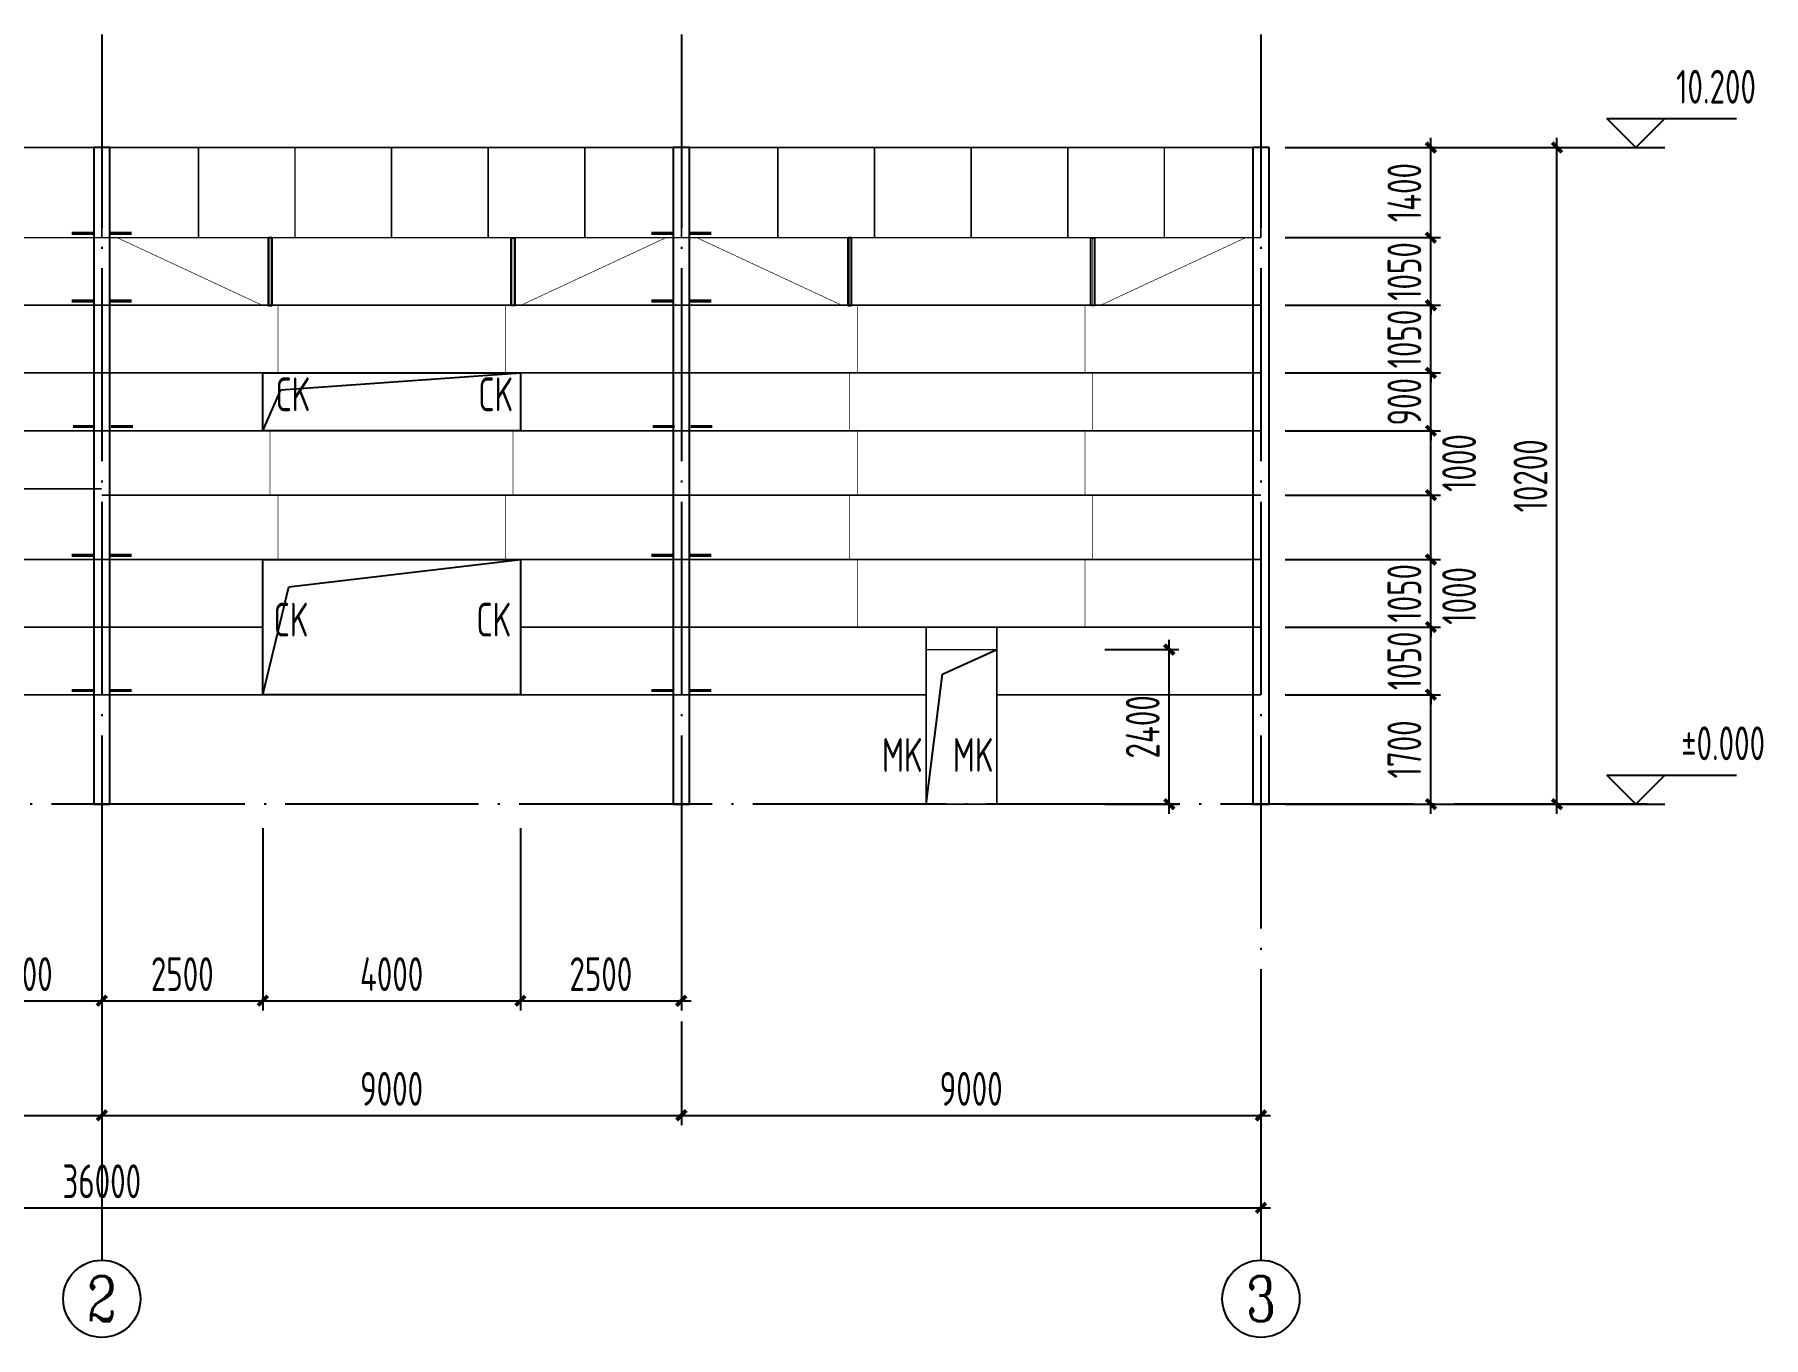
# Model space of a CAD drawing. Extents: x 753177 to 2169292, y -530934 to -273477.
# Drawn here: x 1784419 to 1811266, y -508608 to -488368 of the extents above; entities that cross this region are included whole.
import ezdxf
from ezdxf.enums import TextEntityAlignment as Align

# ---------------------------------------------------------------- set-up
doc = ezdxf.new("R2010")
doc.units = 0
doc.header["$LTSCALE"] = 1500
doc.header["$MEASUREMENT"] = 0
doc.linetypes.add('DOTE', pattern=[2.42, 2, -0.2, 0.02, -0.2])
doc.layers.get('Defpoints').update_dxf_attribs({"color": 252})
for name, color, linetype in [('AXIS', 3, 'Continuous'), ('AXIS_TEXT', 7, 'Continuous'), ('BOLT', 252, 'Continuous'), ('DIM', 3, 'Continuous'), ('THIN', 7, 'Continuous'), ('WINDOW', 4, 'Continuous')]:
    doc.layers.add(name, color=color, linetype=linetype)
doc.styles.add('_TCH_AXIS', font='COMPLEX', dxfattribs={"bigfont": 'GBCBIG'})
doc.styles.add('COMPLEX', font='COMPLEX')
doc.styles.add('TSSD_Dimension', font='Tssdeng.shx', dxfattribs={"width": 0.7, "bigfont": 'hztxt.shx'})
doc.styles.add('TSSD_Label', font='Tssdeng.shx', dxfattribs={"width": 0.7, "bigfont": 'hztxt.shx'})
doc.dimstyles.new('TSSD_150_150', dxfattribs={"dimtxt": 525, "dimasz": 150, "dimexe": 150, "dimexo": 375, "dimgap": 150, "dimtad": 1, "dimdec": 0, "dimzin": 0, "dimdsep": 46, "dimtxsty": 'TSSD_Dimension', "dimblk": 'ARCHTICK', "dimblk1": 'ARCHTICK', "dimblk2": 'ARCHTICK', "dimcen": 0, "dimdle": 150, "dimclrt": 7, "dimadec": 0, "dimazin": 0, "dimtfac": 1, "dimtdec": 0, "dimtix": 1, "dimtmove": 2, "dimatfit": 3, "dimfxl": 0, "dimtolj": 1, "dimtzin": 0, "dimarcsym": 0})

# ---------------------------------------------------------------- blocks, each defined once
blk = doc.blocks.new('_ArchTick')
at = {"color": 0, "linetype": 'ByBlock', "const_width": 0.4}
blk.add_lwpolyline([(-0.5, -0.5), (0.5, 0.5)], dxfattribs=at)
blk = doc.blocks.new('*D1250')
at = {"layer": 'AXIS', "color": 0, "lineweight": -2, "transparency": 16777216}
for p, q in [((1776463, -503698), (1776463, -505308)), ((1785463, -503698), (1785463, -505308)), ((1776313, -505158), (1785613, -505158))]:
    blk.add_line(p, q, dxfattribs=at)
at = {"layer": 'Defpoints', "color": 0, "transparency": 16777216}
for p in [(1776463, -503323), (1785463, -503323), (1785463, -505158)]:
    blk.add_point(p, dxfattribs=at)
at = {"layer": 'AXIS', "color": 0, "lineweight": -2, "transparency": 16777216, "xscale": 150, "yscale": 150, "zscale": 150, "rotation": 180}
blk.add_blockref('_ArchTick', (1776463, -505158), dxfattribs=at)
at = {"layer": 'AXIS', "color": 0, "lineweight": -2, "transparency": 16777216, "xscale": 150, "yscale": 150, "zscale": 150}
blk.add_blockref('_ArchTick', (1785463, -505158), dxfattribs=at)
at = {"layer": 'AXIS', "color": 7, "transparency": 16777216, "insert": (1780963, -504746), "char_height": 525, "attachment_point": 5, "style": 'TSSD_Dimension'}
blk.add_mtext('\\A1;9000', dxfattribs=at)
blk = doc.blocks.new('*D1251')
at = {"layer": 'AXIS', "color": 0, "lineweight": -2, "transparency": 16777216}
for p, q in [((1785463, -503698), (1785463, -505308)), ((1794463, -503698), (1794463, -505308)), ((1785313, -505158), (1794613, -505158))]:
    blk.add_line(p, q, dxfattribs=at)
at = {"layer": 'Defpoints', "color": 0, "transparency": 16777216}
for p in [(1785463, -503323), (1794463, -503323), (1794463, -505158)]:
    blk.add_point(p, dxfattribs=at)
at = {"layer": 'AXIS', "color": 0, "lineweight": -2, "transparency": 16777216, "xscale": 150, "yscale": 150, "zscale": 150, "rotation": 180}
blk.add_blockref('_ArchTick', (1785463, -505158), dxfattribs=at)
at = {"layer": 'AXIS', "color": 0, "lineweight": -2, "transparency": 16777216, "xscale": 150, "yscale": 150, "zscale": 150}
blk.add_blockref('_ArchTick', (1794463, -505158), dxfattribs=at)
at = {"layer": 'AXIS', "color": 7, "transparency": 16777216, "insert": (1789963, -504746), "char_height": 525, "attachment_point": 5, "style": 'TSSD_Dimension'}
blk.add_mtext('\\A1;9000', dxfattribs=at)
blk = doc.blocks.new('_AXISO')
blk.add_circle((0, 0), 0.5)
at = {"layer": 'AXIS_TEXT', "style": 'COMPLEX', "width": 1.041667}
blk.add_attdef('A', text='', height=0.56, dxfattribs=at).set_placement((-0.25, -0.28), (0.25, -0.28), align=Align.FIT)
blk = doc.blocks.new('*D1252')
at = {"layer": 'Defpoints', "color": 0, "transparency": 16777216}
for p in [(1767463, -504128), (1803463, -504128), (1803463, -506595)]:
    blk.add_point(p, dxfattribs=at)
at = {"layer": 'DIM', "color": 0, "lineweight": -2, "transparency": 16777216}
for p, q in [((1767463, -504503), (1767463, -506745)), ((1803463, -504503), (1803463, -506745)), ((1767313, -506595), (1803613, -506595))]:
    blk.add_line(p, q, dxfattribs=at)
at = {"layer": 'DIM', "color": 0, "lineweight": -2, "transparency": 16777216, "xscale": 150, "yscale": 150, "zscale": 150, "rotation": 180}
blk.add_blockref('_ArchTick', (1767463, -506595), dxfattribs=at)
at = {"layer": 'DIM', "color": 0, "lineweight": -2, "transparency": 16777216, "xscale": 150, "yscale": 150, "zscale": 150}
blk.add_blockref('_ArchTick', (1803463, -506595), dxfattribs=at)
at = {"layer": 'DIM', "color": 7, "transparency": 16777216, "insert": (1785463, -506183), "char_height": 525, "attachment_point": 5, "style": 'TSSD_Dimension'}
blk.add_mtext('\\A1;36000', dxfattribs=at)
blk = doc.blocks.new('*D1254')
at = {"layer": 'AXIS', "color": 0, "lineweight": -2, "transparency": 16777216}
for p, q in [((1794463, -503698), (1794463, -505308)), ((1803463, -503698), (1803463, -505308)), ((1794313, -505158), (1803613, -505158))]:
    blk.add_line(p, q, dxfattribs=at)
at = {"layer": 'Defpoints', "color": 0, "transparency": 16777216}
for p in [(1794463, -503323), (1803463, -503323), (1803463, -505158)]:
    blk.add_point(p, dxfattribs=at)
at = {"layer": 'AXIS', "color": 0, "lineweight": -2, "transparency": 16777216, "xscale": 150, "yscale": 150, "zscale": 150, "rotation": 180}
blk.add_blockref('_ArchTick', (1794463, -505158), dxfattribs=at)
at = {"layer": 'AXIS', "color": 0, "lineweight": -2, "transparency": 16777216, "xscale": 150, "yscale": 150, "zscale": 150}
blk.add_blockref('_ArchTick', (1803463, -505158), dxfattribs=at)
at = {"layer": 'AXIS', "color": 7, "transparency": 16777216, "insert": (1798963, -504746), "char_height": 525, "attachment_point": 5, "style": 'TSSD_Dimension'}
blk.add_mtext('\\A1;9000', dxfattribs=at)
blk = doc.blocks.new('*D1225')
at = {"layer": 'Defpoints', "color": 0, "transparency": 16777216}
for p in [(1782963, -500323), (1785463, -500323), (1785463, -503377)]:
    blk.add_point(p, dxfattribs=at)
at = {"layer": 'DIM', "color": 0, "lineweight": -2, "transparency": 16777216}
for p, q in [((1782963, -500698), (1782963, -503527)), ((1785463, -500698), (1785463, -503527)), ((1782813, -503377), (1785613, -503377))]:
    blk.add_line(p, q, dxfattribs=at)
at = {"layer": 'DIM', "color": 0, "lineweight": -2, "transparency": 16777216, "xscale": 150, "yscale": 150, "zscale": 150, "rotation": 180}
blk.add_blockref('_ArchTick', (1782963, -503377), dxfattribs=at)
at = {"layer": 'DIM', "color": 0, "lineweight": -2, "transparency": 16777216, "xscale": 150, "yscale": 150, "zscale": 150}
blk.add_blockref('_ArchTick', (1785463, -503377), dxfattribs=at)
at = {"layer": 'DIM', "color": 7, "transparency": 16777216, "insert": (1784213, -502964), "char_height": 525, "attachment_point": 5, "style": 'TSSD_Dimension'}
blk.add_mtext('\\A1;2500', dxfattribs=at)
blk = doc.blocks.new('*D1226')
at = {"layer": 'Defpoints', "color": 0, "transparency": 16777216}
for p in [(1785463, -500323), (1787963, -500323), (1787963, -503377)]:
    blk.add_point(p, dxfattribs=at)
at = {"layer": 'DIM', "color": 0, "lineweight": -2, "transparency": 16777216}
for p, q in [((1785463, -500698), (1785463, -503527)), ((1787963, -500698), (1787963, -503527)), ((1785313, -503377), (1788113, -503377))]:
    blk.add_line(p, q, dxfattribs=at)
at = {"layer": 'DIM', "color": 0, "lineweight": -2, "transparency": 16777216, "xscale": 150, "yscale": 150, "zscale": 150, "rotation": 180}
blk.add_blockref('_ArchTick', (1785463, -503377), dxfattribs=at)
at = {"layer": 'DIM', "color": 0, "lineweight": -2, "transparency": 16777216, "xscale": 150, "yscale": 150, "zscale": 150}
blk.add_blockref('_ArchTick', (1787963, -503377), dxfattribs=at)
at = {"layer": 'DIM', "color": 7, "transparency": 16777216, "insert": (1786713, -502964), "char_height": 525, "attachment_point": 5, "style": 'TSSD_Dimension'}
blk.add_mtext('\\A1;2500', dxfattribs=at)
blk = doc.blocks.new('*D1227')
at = {"layer": 'Defpoints', "color": 0, "transparency": 16777216}
for p in [(1787963, -500323), (1791963, -500323), (1791963, -503377)]:
    blk.add_point(p, dxfattribs=at)
at = {"layer": 'DIM', "color": 0, "lineweight": -2, "transparency": 16777216}
for p, q in [((1787963, -500698), (1787963, -503527)), ((1791963, -500698), (1791963, -503527)), ((1787813, -503377), (1792113, -503377))]:
    blk.add_line(p, q, dxfattribs=at)
at = {"layer": 'DIM', "color": 0, "lineweight": -2, "transparency": 16777216, "xscale": 150, "yscale": 150, "zscale": 150, "rotation": 180}
blk.add_blockref('_ArchTick', (1787963, -503377), dxfattribs=at)
at = {"layer": 'DIM', "color": 0, "lineweight": -2, "transparency": 16777216, "xscale": 150, "yscale": 150, "zscale": 150}
blk.add_blockref('_ArchTick', (1791963, -503377), dxfattribs=at)
at = {"layer": 'DIM', "color": 7, "transparency": 16777216, "insert": (1789963, -502964), "char_height": 525, "attachment_point": 5, "style": 'TSSD_Dimension'}
blk.add_mtext('\\A1;4000', dxfattribs=at)
blk = doc.blocks.new('*D1228')
at = {"layer": 'Defpoints', "color": 0, "transparency": 16777216}
for p in [(1791963, -500323), (1794463, -500323), (1794463, -503377)]:
    blk.add_point(p, dxfattribs=at)
at = {"layer": 'DIM', "color": 0, "lineweight": -2, "transparency": 16777216}
for p, q in [((1791963, -500698), (1791963, -503527)), ((1794463, -500698), (1794463, -503527)), ((1791813, -503377), (1794613, -503377))]:
    blk.add_line(p, q, dxfattribs=at)
at = {"layer": 'DIM', "color": 0, "lineweight": -2, "transparency": 16777216, "xscale": 150, "yscale": 150, "zscale": 150, "rotation": 180}
blk.add_blockref('_ArchTick', (1791963, -503377), dxfattribs=at)
at = {"layer": 'DIM', "color": 0, "lineweight": -2, "transparency": 16777216, "xscale": 150, "yscale": 150, "zscale": 150}
blk.add_blockref('_ArchTick', (1794463, -503377), dxfattribs=at)
at = {"layer": 'DIM', "color": 7, "transparency": 16777216, "insert": (1793213, -502964), "char_height": 525, "attachment_point": 5, "style": 'TSSD_Dimension'}
blk.add_mtext('\\A1;2500', dxfattribs=at)
blk = doc.blocks.new('*D1229')
at = {"layer": 'Defpoints', "color": 0, "transparency": 16777216}
for p in [(1800666, -497923), (1802039, -497923), (1800666, -500323)]:
    blk.add_point(p, dxfattribs=at)
at = {"layer": 'DIM', "color": 0, "lineweight": -2, "transparency": 16777216}
for p, q in [((1801041, -497923), (1802189, -497923)), ((1802039, -500473), (1802039, -497773)), ((1801041, -500323), (1802189, -500323))]:
    blk.add_line(p, q, dxfattribs=at)
at = {"layer": 'DIM', "color": 0, "lineweight": -2, "transparency": 16777216, "xscale": 150, "yscale": 150, "zscale": 150}
for p, rotation in [((1802039, -497923), 90), ((1802039, -500323), 270)]:
    blk.add_blockref('_ArchTick', p, dxfattribs=dict(at, rotation=rotation))
at = {"layer": 'DIM', "color": 7, "transparency": 16777216, "insert": (1801627, -499123), "char_height": 525, "attachment_point": 5, "rotation": 90, "style": 'TSSD_Dimension'}
blk.add_mtext('\\A1;2400', dxfattribs=at)
blk = doc.blocks.new('*D1240')
at = {"layer": 'Defpoints', "color": 0, "transparency": 16777216}
for p in [(1803463, -498623), (1806102, -498623), (1803463, -500323)]:
    blk.add_point(p, dxfattribs=at)
at = {"layer": 'DIM', "color": 0, "lineweight": -2, "transparency": 16777216}
for p, q in [((1806102, -500473), (1806102, -498473)), ((1803838, -498623), (1806252, -498623)), ((1803838, -500323), (1806252, -500323))]:
    blk.add_line(p, q, dxfattribs=at)
at = {"layer": 'DIM', "color": 0, "lineweight": -2, "transparency": 16777216, "xscale": 150, "yscale": 150, "zscale": 150}
for p, rotation in [((1806102, -498623), 90), ((1806102, -500323), 270)]:
    blk.add_blockref('_ArchTick', p, dxfattribs=dict(at, rotation=rotation))
at = {"layer": 'DIM', "color": 7, "transparency": 16777216, "insert": (1805690, -499473), "char_height": 525, "attachment_point": 5, "rotation": 90, "style": 'TSSD_Dimension'}
blk.add_mtext('\\A1;1700', dxfattribs=at)
blk = doc.blocks.new('*D1241')
at = {"layer": 'Defpoints', "color": 0, "transparency": 16777216}
for p in [(1803463, -497573), (1806102, -497573), (1803463, -498623)]:
    blk.add_point(p, dxfattribs=at)
at = {"layer": 'DIM', "color": 0, "lineweight": -2, "transparency": 16777216}
for p, q in [((1806102, -497573), (1806102, -497423)), ((1803838, -497573), (1806252, -497573)), ((1806102, -498623), (1806102, -497573)), ((1803838, -498623), (1806252, -498623)), ((1806102, -498623), (1806102, -498773))]:
    blk.add_line(p, q, dxfattribs=at)
at = {"layer": 'DIM', "color": 0, "lineweight": -2, "transparency": 16777216, "xscale": 150, "yscale": 150, "zscale": 150}
for p, rotation in [((1806102, -497573), 270), ((1806102, -498623), 90)]:
    blk.add_blockref('_ArchTick', p, dxfattribs=dict(at, rotation=rotation))
at = {"layer": 'DIM', "color": 7, "transparency": 16777216, "insert": (1805690, -498098), "char_height": 525, "attachment_point": 5, "rotation": 90, "style": 'TSSD_Dimension'}
blk.add_mtext('\\A1;1050', dxfattribs=at)
blk = doc.blocks.new('*D1242')
at = {"layer": 'Defpoints', "color": 0, "transparency": 16777216}
for p in [(1803463, -495523), (1806102, -495523), (1803463, -496523)]:
    blk.add_point(p, dxfattribs=at)
at = {"layer": 'DIM', "color": 0, "lineweight": -2, "transparency": 16777216}
for p, q in [((1803838, -495523), (1806252, -495523)), ((1806102, -496673), (1806102, -495373)), ((1803838, -496523), (1806252, -496523))]:
    blk.add_line(p, q, dxfattribs=at)
at = {"layer": 'DIM', "color": 0, "lineweight": -2, "transparency": 16777216, "xscale": 150, "yscale": 150, "zscale": 150}
for p, rotation in [((1806102, -495523), 90), ((1806102, -496523), 270)]:
    blk.add_blockref('_ArchTick', p, dxfattribs=dict(at, rotation=rotation))
at = {"layer": 'DIM', "color": 7, "transparency": 16777216, "insert": (1806540, -497088), "char_height": 525, "attachment_point": 5, "rotation": 90, "style": 'TSSD_Dimension'}
blk.add_mtext('\\A1;1000', dxfattribs=at)
blk = doc.blocks.new('*D1243')
at = {"layer": 'Defpoints', "color": 0, "transparency": 16777216}
for p in [(1803463, -493623), (1806102, -493623), (1803463, -494523)]:
    blk.add_point(p, dxfattribs=at)
at = {"layer": 'DIM', "color": 0, "lineweight": -2, "transparency": 16777216}
for p, q in [((1803838, -493623), (1806252, -493623)), ((1806102, -493623), (1806102, -493473)), ((1806102, -494523), (1806102, -493623)), ((1803838, -494523), (1806252, -494523)), ((1806102, -494523), (1806102, -494673))]:
    blk.add_line(p, q, dxfattribs=at)
at = {"layer": 'DIM', "color": 0, "lineweight": -2, "transparency": 16777216, "xscale": 150, "yscale": 150, "zscale": 150}
for p, rotation in [((1806102, -493623), 270), ((1806102, -494523), 90)]:
    blk.add_blockref('_ArchTick', p, dxfattribs=dict(at, rotation=rotation))
at = {"layer": 'DIM', "color": 7, "transparency": 16777216, "insert": (1805690, -494073), "char_height": 525, "attachment_point": 5, "rotation": 90, "style": 'TSSD_Dimension'}
blk.add_mtext('\\A1;900', dxfattribs=at)
blk = doc.blocks.new('*D1244')
at = {"layer": 'Defpoints', "color": 0, "transparency": 16777216}
for p in [(1803463, -491523), (1806102, -491523), (1803463, -492573)]:
    blk.add_point(p, dxfattribs=at)
at = {"layer": 'DIM', "color": 0, "lineweight": -2, "transparency": 16777216}
for p, q in [((1803838, -491523), (1806252, -491523)), ((1806102, -491523), (1806102, -491373)), ((1806102, -492573), (1806102, -491523)), ((1803838, -492573), (1806252, -492573)), ((1806102, -492573), (1806102, -492723))]:
    blk.add_line(p, q, dxfattribs=at)
at = {"layer": 'DIM', "color": 0, "lineweight": -2, "transparency": 16777216, "xscale": 150, "yscale": 150, "zscale": 150}
for p, rotation in [((1806102, -491523), 270), ((1806102, -492573), 90)]:
    blk.add_blockref('_ArchTick', p, dxfattribs=dict(at, rotation=rotation))
at = {"layer": 'DIM', "color": 7, "transparency": 16777216, "insert": (1805690, -492048), "char_height": 525, "attachment_point": 5, "rotation": 90, "style": 'TSSD_Dimension'}
blk.add_mtext('\\A1;1050', dxfattribs=at)
blk = doc.blocks.new('*D1245')
at = {"layer": 'Defpoints', "color": 0, "transparency": 16777216}
for p in [(1803463, -490123), (1806102, -490123), (1803463, -491523)]:
    blk.add_point(p, dxfattribs=at)
at = {"layer": 'DIM', "color": 0, "lineweight": -2, "transparency": 16777216}
for p, q in [((1803838, -490123), (1806252, -490123)), ((1806102, -491673), (1806102, -489973)), ((1803838, -491523), (1806252, -491523))]:
    blk.add_line(p, q, dxfattribs=at)
at = {"layer": 'DIM', "color": 0, "lineweight": -2, "transparency": 16777216, "xscale": 150, "yscale": 150, "zscale": 150}
for p, rotation in [((1806102, -490123), 90), ((1806102, -491523), 270)]:
    blk.add_blockref('_ArchTick', p, dxfattribs=dict(at, rotation=rotation))
at = {"layer": 'DIM', "color": 7, "transparency": 16777216, "insert": (1805690, -490823), "char_height": 525, "attachment_point": 5, "rotation": 90, "style": 'TSSD_Dimension'}
blk.add_mtext('\\A1;1400', dxfattribs=at)
blk = doc.blocks.new('*D1246')
at = {"layer": 'Defpoints', "color": 0, "transparency": 16777216}
for p in [(1803463, -492573), (1806102, -492573), (1803463, -493623)]:
    blk.add_point(p, dxfattribs=at)
at = {"layer": 'DIM', "color": 0, "lineweight": -2, "transparency": 16777216}
for p, q in [((1803838, -492573), (1806252, -492573)), ((1806102, -492573), (1806102, -492423)), ((1806102, -493623), (1806102, -492573)), ((1803838, -493623), (1806252, -493623)), ((1806102, -493623), (1806102, -493773))]:
    blk.add_line(p, q, dxfattribs=at)
at = {"layer": 'DIM', "color": 0, "lineweight": -2, "transparency": 16777216, "xscale": 150, "yscale": 150, "zscale": 150}
for p, rotation in [((1806102, -492573), 270), ((1806102, -493623), 90)]:
    blk.add_blockref('_ArchTick', p, dxfattribs=dict(at, rotation=rotation))
at = {"layer": 'DIM', "color": 7, "transparency": 16777216, "insert": (1805690, -493098), "char_height": 525, "attachment_point": 5, "rotation": 90, "style": 'TSSD_Dimension'}
blk.add_mtext('\\A1;1050', dxfattribs=at)
blk = doc.blocks.new('*D1247')
at = {"layer": 'Defpoints', "color": 0, "transparency": 16777216}
for p in [(1803463, -494523), (1806102, -494523), (1803463, -495523)]:
    blk.add_point(p, dxfattribs=at)
at = {"layer": 'DIM', "color": 0, "lineweight": -2, "transparency": 16777216}
for p, q in [((1806102, -495673), (1806102, -494373)), ((1803838, -494523), (1806252, -494523)), ((1803838, -495523), (1806252, -495523))]:
    blk.add_line(p, q, dxfattribs=at)
at = {"layer": 'DIM', "color": 0, "lineweight": -2, "transparency": 16777216, "xscale": 150, "yscale": 150, "zscale": 150}
for p, rotation in [((1806102, -494523), 90), ((1806102, -495523), 270)]:
    blk.add_blockref('_ArchTick', p, dxfattribs=dict(at, rotation=rotation))
at = {"layer": 'DIM', "color": 7, "transparency": 16777216, "insert": (1806540, -495023), "char_height": 525, "attachment_point": 5, "rotation": 90, "style": 'TSSD_Dimension'}
blk.add_mtext('\\A1;1000', dxfattribs=at)
blk = doc.blocks.new('*D1248')
at = {"layer": 'Defpoints', "color": 0, "transparency": 16777216}
for p in [(1803463, -496523), (1806102, -496523), (1803463, -497573)]:
    blk.add_point(p, dxfattribs=at)
at = {"layer": 'DIM', "color": 0, "lineweight": -2, "transparency": 16777216}
for p, q in [((1806102, -496523), (1806102, -496373)), ((1803838, -496523), (1806252, -496523)), ((1806102, -497573), (1806102, -496523)), ((1803838, -497573), (1806252, -497573)), ((1806102, -497573), (1806102, -497723))]:
    blk.add_line(p, q, dxfattribs=at)
at = {"layer": 'DIM', "color": 0, "lineweight": -2, "transparency": 16777216, "xscale": 150, "yscale": 150, "zscale": 150}
for p, rotation in [((1806102, -496523), 270), ((1806102, -497573), 90)]:
    blk.add_blockref('_ArchTick', p, dxfattribs=dict(at, rotation=rotation))
at = {"layer": 'DIM', "color": 7, "transparency": 16777216, "insert": (1805690, -497048), "char_height": 525, "attachment_point": 5, "rotation": 90, "style": 'TSSD_Dimension'}
blk.add_mtext('\\A1;1050', dxfattribs=at)
blk = doc.blocks.new('*D1249')
at = {"layer": 'Defpoints', "color": 0, "transparency": 16777216}
for p in [(1803838, -490123), (1808060, -490123), (1803838, -500323)]:
    blk.add_point(p, dxfattribs=at)
at = {"layer": 'DIM', "color": 0, "lineweight": -2, "transparency": 16777216}
for p, q in [((1804213, -490123), (1808210, -490123)), ((1808060, -500473), (1808060, -489973)), ((1804213, -500323), (1808210, -500323))]:
    blk.add_line(p, q, dxfattribs=at)
at = {"layer": 'DIM', "color": 0, "lineweight": -2, "transparency": 16777216, "xscale": 150, "yscale": 150, "zscale": 150}
for p, rotation in [((1808060, -490123), 90), ((1808060, -500323), 270)]:
    blk.add_blockref('_ArchTick', p, dxfattribs=dict(at, rotation=rotation))
at = {"layer": 'DIM', "color": 7, "transparency": 16777216, "insert": (1807648, -495223), "char_height": 525, "attachment_point": 5, "rotation": 90, "style": 'TSSD_Dimension'}
blk.add_mtext('\\A1;10200', dxfattribs=at)

msp = doc.modelspace()

# ---------------------------------------------------------------- linework, layer by layer
at = {"color": 2, "linetype": 'ByBlock'}
for p, q in [((1798519.1, -498302), (1799363.2, -497923.4)), ((1798263.2, -500323.4), (1798519.1, -498302))]:
    msp.add_line(p, q, dxfattribs=at)
for points, const_width in [([(1767463.2, -490123.4), (1803463.2, -490123.4)], 25), ([(1767463.2, -491523.4), (1803463.2, -491523.4)], 25), ([(1785702.2, -491523.4), (1787957.2, -492574.4)], 10), ([(1788077.2, -491523.4), (1788077.2, -492574.4)], 10), ([(1791849.2, -491523.4), (1791849.2, -492574.4)], 10), ([(1794224.2, -491523.4), (1791969.2, -492574.4)], 10), ([(1794702.2, -491523.4), (1796957.2, -492574.4)], 10), ([(1797077.2, -491523.4), (1797077.2, -492574.4)], 10), ([(1800849.2, -491523.4), (1800849.2, -492574.4)], 10), ([(1803224.2, -491523.4), (1800969.2, -492574.4)], 10), ([(1782963.2, -492572.9), (1803463.2, -492572.9)], 25), ([(1788197.2, -492574.4), (1788197.2, -493623.4)], 10), ([(1791729.2, -492574.4), (1791729.2, -493623.4)], 10), ([(1797197.2, -492574.4), (1797197.2, -493623.4)], 10), ([(1800729.2, -492574.4), (1800729.2, -493623.4)], 10), ([(1767463.2, -493623.4), (1803463.2, -493623.4)], 25), ([(1797077.2, -493623.4), (1797077.2, -494523.4)], 10), ([(1800849.2, -493623.4), (1800849.2, -494523.4)], 10), ([(1767463.2, -494523.4), (1803463.2, -494523.4)], 25), ([(1788077.2, -494523.4), (1788077.2, -495522.9)], 10), ([(1791849.2, -494523.4), (1791849.2, -495522.9)], 10), ([(1797197.2, -494523.4), (1797197.2, -495522.9)], 10), ([(1800729.2, -494523.4), (1800729.2, -495522.9)], 10), ([(1785463.2, -495423.4), (1776463.2, -495423.4)], 25), ([(1785463.2, -495522.9), (1803463.2, -495522.9)], 25), ([(1788197.2, -495522.9), (1788197.2, -496523.4)], 10), ([(1791729.2, -495522.9), (1791729.2, -496523.4)], 10), ([(1797077.2, -495522.9), (1797077.2, -496523.4)], 10), ([(1800849.2, -495522.9), (1800849.2, -496523.4)], 10), ([(1782963.2, -496523.4), (1803463.2, -496523.4)], 25), ([(1797197.2, -496523.4), (1797197.2, -497572.9)], 10), ([(1800729.2, -496523.4), (1800729.2, -497572.9)], 10), ([(1782963.2, -497572.9), (1787963.2, -497572.9)], 25), ([(1791963.2, -497572.9), (1803463.2, -497572.9)], 25), ([(1782963.2, -498623.4), (1798263.2, -498623.4)], 25), ([(1799363.2, -498623.4), (1803463.2, -498623.4)], 25)]:
    msp.add_lwpolyline(points, dxfattribs=dict(at, const_width=const_width))
at = {"color": 4, "linetype": 'ByBlock'}
for points in [[(1785588.2, -490123.4), (1785338.2, -490123.4), (1785338.2, -500323.4), (1785588.2, -500323.4)], [(1794588.2, -490123.4), (1794338.2, -490123.4), (1794338.2, -500323.4), (1794588.2, -500323.4)], [(1803588.2, -490123.4), (1803338.2, -490123.4), (1803338.2, -500323.4), (1803588.2, -500323.4)]]:
    msp.add_lwpolyline(points, close=True, dxfattribs=at)
at = {"color": 2, "linetype": 'ByBlock'}
for points in [[(1788107.2, -492574.4), (1788107.2, -491523.4), (1788047.2, -491523.4), (1788047.2, -492574.4)], [(1791819.2, -492574.4), (1791819.2, -491523.4), (1791879.2, -491523.4), (1791879.2, -492574.4)], [(1797107.2, -492574.4), (1797107.2, -491523.4), (1797047.2, -491523.4), (1797047.2, -492574.4)], [(1800819.2, -492574.4), (1800819.2, -491523.4), (1800879.2, -491523.4), (1800879.2, -492574.4)]]:
    msp.add_lwpolyline(points, close=True, dxfattribs=at)
at = {"color": 2, "linetype": 'ByBlock', "const_width": 25}
msp.add_lwpolyline([(1798263.2, -497923.4), (1799363.2, -497923.4), (1799363.2, -500323.4), (1798263.2, -500323.4)], close=True, dxfattribs=at)
at = {"layer": 'AXIS', "color": 252, "linetype": 'DOTE'}
for p, q in [((1785463.2, -488367.7), (1785463.2, -503323.4)), ((1794463.2, -488367.7), (1794463.2, -503323.4)), ((1803463.2, -488367.7), (1803463.2, -503323.4)), ((1809463.2, -500323.4), (1761463.2, -500323.4))]:
    msp.add_line(p, q, dxfattribs=at)
at = {"layer": 'AXIS'}
for p, q in [((1785463.2, -503323.4), (1785463.2, -507408.3)), ((1803463.2, -503323.4), (1803463.2, -507408.3))]:
    msp.add_line(p, q, dxfattribs=at)
at = {"layer": 'BOLT', "color": 2}
for p, q in [((1788245.5, -493884.6), (1791963.2, -493623.4)), ((1787963.2, -494523.4), (1788245.5, -493884.6)), ((1788370.2, -496947.2), (1791963.2, -496523.4)), ((1787963.2, -498623.4), (1788370.2, -496947.2))]:
    msp.add_line(p, q, dxfattribs=at)
at = {"layer": 'BOLT', "color": 2, "const_width": 25}
for points in [[(1785463.2, -491523.4), (1785463.2, -490123.4)], [(1785463.2, -491523.4), (1785463.2, -490123.4)], [(1786963.2, -491523.4), (1786963.2, -490123.4)], [(1788463.2, -491523.4), (1788463.2, -490123.4)], [(1789963.2, -491523.4), (1789963.2, -490123.4)], [(1791463.2, -491523.4), (1791463.2, -490123.4)], [(1792963.2, -491523.4), (1792963.2, -490123.4)], [(1794463.2, -491523.4), (1794463.2, -490123.4)], [(1794463.2, -491523.4), (1794463.2, -490123.4)], [(1795963.2, -491523.4), (1795963.2, -490123.4)], [(1797463.2, -491523.4), (1797463.2, -490123.4)], [(1798963.2, -491523.4), (1798963.2, -490123.4)], [(1800463.2, -491523.4), (1800463.2, -490123.4)], [(1801963.2, -491523.4), (1801963.2, -490123.4)], [(1803463.2, -491523.4), (1803463.2, -490123.4)]]:
    msp.add_lwpolyline(points, dxfattribs=at)
at = {"layer": 'BOLT', "color": 2}
for points in [[(1787963.2, -493623.4), (1791963.2, -493623.4), (1791963.2, -494523.4), (1787963.2, -494523.4)], [(1791963.2, -498623.4), (1787963.2, -498623.4), (1787963.2, -496523.4), (1791963.2, -496523.4)]]:
    msp.add_lwpolyline(points, close=True, dxfattribs=at)
at = {"layer": 'BOLT', "const_width": 25}
for points in [[(1798263.2, -497923.4), (1798263.2, -497572.9)], [(1799363.2, -497923.4), (1799363.2, -497572.9)]]:
    msp.add_lwpolyline(points, dxfattribs=at)
at = {"layer": 'THIN'}
for p, q in [((1809285.9, -490123.4), (1808835.9, -489673.4)), ((1808835.9, -489673.4), (1809735.9, -489673.4)), ((1809285.9, -490123.4), (1809735.9, -489673.4)), ((1809735.9, -489673.4), (1810846.5, -489673.4)), ((1808210, -490123.4), (1809735.9, -490123.4)), ((1809285.9, -500323.4), (1808835.9, -499873.4)), ((1808835.9, -499873.4), (1809735.9, -499873.4)), ((1809285.9, -500323.4), (1809735.9, -499873.4)), ((1809735.9, -499873.4), (1810846.5, -499873.4)), ((1808210, -500323.4), (1809735.9, -500323.4))]:
    msp.add_line(p, q, dxfattribs=at)
at = {"layer": 'WINDOW', "linetype": 'ByBlock', "const_width": 50}
for points in [[(1784997.9, -491457.3), (1785337.7, -491457.3)], [(1785587.7, -491457.1), (1785927.6, -491457.1)], [(1793997.9, -491457.3), (1794337.7, -491457.3)], [(1794587.7, -491457.1), (1794927.6, -491457.1)], [(1784997.9, -492507.3), (1785337.7, -492507.3)], [(1785587.7, -492507.1), (1785927.6, -492507.1)], [(1793997.9, -492507.3), (1794337.7, -492507.3)], [(1794587.7, -492507.1), (1794927.6, -492507.1)], [(1785016.9, -494457.3), (1785356.7, -494457.3)], [(1785606.7, -494457.1), (1785946.5, -494457.1)], [(1794016.9, -494457.3), (1794356.7, -494457.3)], [(1794606.7, -494457.1), (1794946.5, -494457.1)], [(1784997.9, -496457.3), (1785337.7, -496457.3)], [(1785587.7, -496457.1), (1785927.6, -496457.1)], [(1793997.9, -496457.3), (1794337.7, -496457.3)], [(1794587.7, -496457.1), (1794927.6, -496457.1)], [(1784997.9, -498557.3), (1785337.7, -498557.3)], [(1785587.7, -498557.1), (1785927.6, -498557.1)], [(1793997.9, -498557.3), (1794337.7, -498557.3)], [(1794587.7, -498557.1), (1794927.6, -498557.1)]]:
    msp.add_lwpolyline(points, dxfattribs=at)

# ---------------------------------------------------------------- block references
at = {"layer": 'AXIS'}
ref = msp.add_blockref('_AXISO', (1785463.2, -508008.3), dxfattribs=dict(at, xscale=1200, yscale=1200, zscale=1200))
ref.add_attrib('A', '2', dxfattribs={"layer": 'AXIS_TEXT', "height": 698.9, "style": '_TCH_AXIS'}).set_placement((1785230.3, -508357.7), (1785696.2, -508357.7), align=Align.FIT)
ref = msp.add_blockref('_AXISO', (1803463.2, -508008.3), dxfattribs=dict(at, xscale=1200, yscale=1200, zscale=1200))
ref.add_attrib('A', '3', dxfattribs={"layer": 'AXIS_TEXT', "height": 698.9, "style": '_TCH_AXIS'}).set_placement((1803230.3, -508357.7), (1803696.2, -508357.7), align=Align.FIT)

# ---------------------------------------------------------------- texts
at = {"layer": 'THIN', "style": 'TSSD_Label', "width": 0.7}
for s, p in [('10.200', (1811149.4, -489598.4)), ('CK', (1788701.9, -494377.3)), ('CK', (1791851.3, -494377.3)), ('CK', (1788671.9, -497877.3)), ('CK', (1791821.3, -497877.3)), ('MK', (1798209.6, -499979.3)), ('MK', (1799309.6, -499979.3)), ('%%P0.000', (1811290.8, -499798.4))]:
    msp.add_text(s, height=525, dxfattribs=at).set_placement(p, align=Align.BOTTOM_RIGHT)

# ---------------------------------------------------------------- dimensions: what is measured, and where the dimension line sits
at = {"layer": 'AXIS'}
for p1, p2, picture, middle in [((1776463.2, -503323.4), (1785463.2, -503323.4), '*D1250', (1780963.2, -504745.8)), ((1785463.2, -503323.4), (1794463.2, -503323.4), '*D1251', (1789963.2, -504745.8)), ((1794463.2, -503323.4), (1803463.2, -503323.4), '*D1254', (1798963.2, -504745.8))]:
    dim = msp.add_aligned_dim(p1=p1, p2=p2, distance=-1834.9, dimstyle='TSSD_150_150', dxfattribs=at)
    dim.commit()
    dim.dimension.update_dxf_attribs({"geometry": picture, "text_midpoint": middle})
at = {"layer": 'DIM'}
for base, p1, p2, angle, picture, middle in [((1806102.4, -490123.4), (1803463.2, -491523.4), (1803463.2, -490123.4), 90, '*D1245', (1805689.9, -490823.4)), ((1808060.1, -490123.4), (1803838.2, -500323.4), (1803838.2, -490123.4), 90, '*D1249', (1807647.6, -495223.4)), ((1806102.3898, -491523.3948), (1803463.2426, -492572.9057), (1803463.2426, -491523.3948), 90, '*D1244', (1805689.8898, -492048.1503)), ((1806102.3898, -492572.9057), (1803463.2426, -493623.3948), (1803463.2426, -492572.9057), 90, '*D1246', (1805689.8898, -493098.1503)), ((1806102.4, -493623.4), (1803463.2, -494523.4), (1803463.2, -493623.4), 90, '*D1243', (1805689.9, -494073.4)), ((1806102.3898, -496523.3948), (1803463.2426, -497572.9058), (1803463.2426, -496523.3948), 90, '*D1248', (1805689.8898, -497048.1503)), ((1806102.3898, -497572.9058), (1803463.2426, -498623.3948), (1803463.2426, -497572.9058), 90, '*D1241', (1805689.8898, -498098.1503)), ((1802039.4, -497923.4), (1800665.6, -500323.4), (1800665.6, -497923.4), 90, '*D1229', (1801626.9, -499123.4)), ((1806102.4, -498623.4), (1803463.2, -500323.4), (1803463.2, -498623.4), 90, '*D1240', (1805689.9, -499473.4)), ((1803463.2, -506595.3), (1767463.2, -504128.2), (1803463.2, -504128.2), 360, '*D1252', (1785463.2, -506182.8))]:
    dim = msp.add_linear_dim(base=base, p1=p1, p2=p2, angle=angle, dimstyle='TSSD_150_150', dxfattribs=at)
    dim.commit()
    dim.dimension.update_dxf_attribs({"geometry": picture, "text_midpoint": middle})
for base, p1, p2, picture, middle in [((1806102.3898, -494523.3948), (1803463.2426, -495522.9058), (1803463.2426, -494523.3948), '*D1247', (1806539.8898, -495023.1503)), ((1806102.3898, -495522.9058), (1803463.2426, -496523.3948), (1803463.2426, -495522.9058), '*D1242', (1806539.8898, -497088.1063))]:
    dim = msp.add_linear_dim(base=base, p1=p1, p2=p2, angle=90, dimstyle='TSSD_150_150', dxfattribs=at)
    dim.commit()
    dim.dimension.update_dxf_attribs({"geometry": picture, "text_midpoint": middle, "dimtype": 160})
for base, p1, p2, picture, middle in [((1785463.2, -503376.6), (1782963.2, -500323.4), (1785463.2, -500323.4), '*D1225', (1784213.2, -502964.1)), ((1787963.2, -503376.6), (1785463.2, -500323.4), (1787963.2, -500323.4), '*D1226', (1786713.2, -502964.1)), ((1791963.2, -503376.6), (1787963.2, -500323.4), (1791963.2, -500323.4), '*D1227', (1789963.2, -502964.1)), ((1794463.2, -503376.6), (1791963.2, -500323.4), (1794463.2, -500323.4), '*D1228', (1793213.2, -502964.1))]:
    dim = msp.add_linear_dim(base=base, p1=p1, p2=p2, dimstyle='TSSD_150_150', dxfattribs=at)
    dim.commit()
    dim.dimension.update_dxf_attribs({"geometry": picture, "text_midpoint": middle})

doc.saveas('drawing.dxf')
